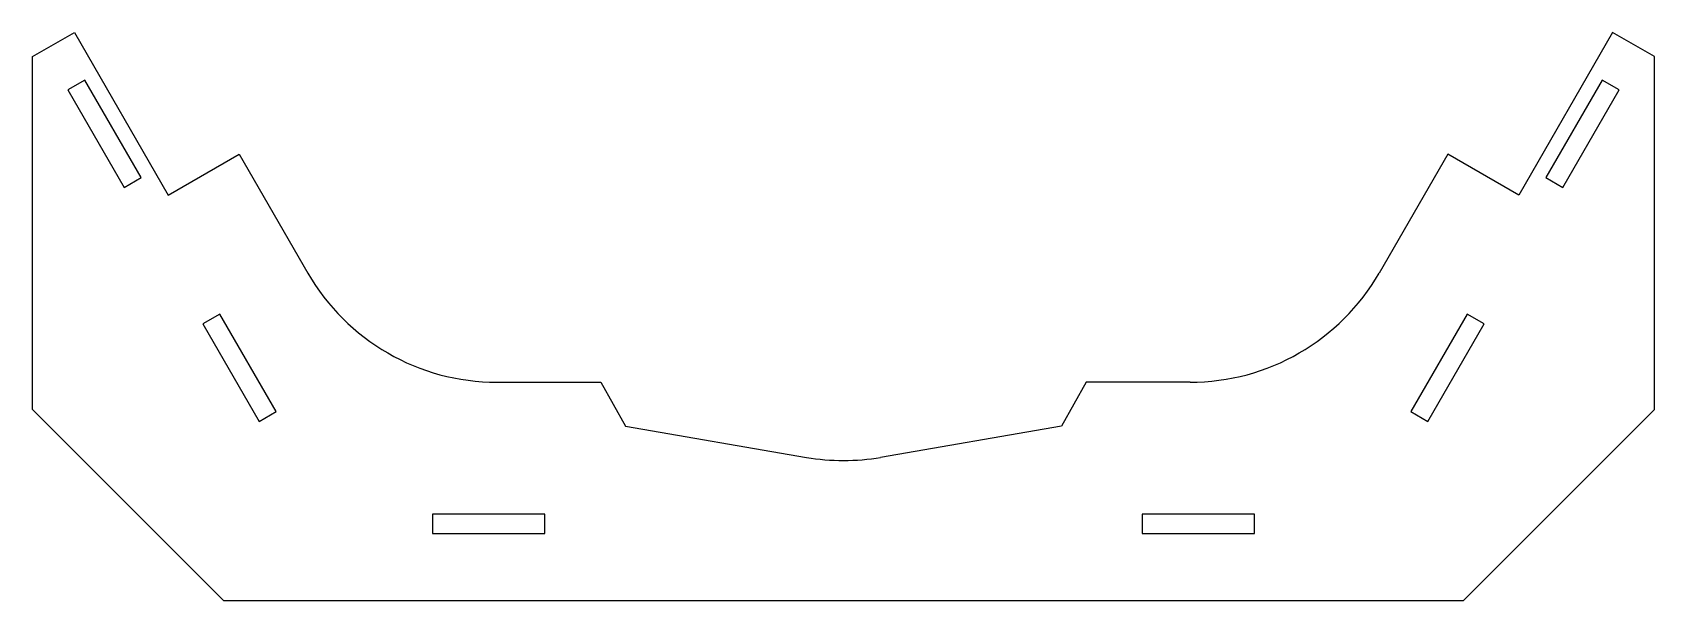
# Model space of a CAD drawing. Header units: millimetres. Extents: x 0 to 297, y -35 to 69.
import ezdxf

# ---------------------------------------------------------------- set-up
doc = ezdxf.new("R2010")
doc.units = ezdxf.units.MM

msp = doc.modelspace()

# ---------------------------------------------------------------- linework, layer by layer
at = {"color": 7, "linetype": 'Continuous', "lineweight": 25}
for p, q in [((0, 64.58), (7.68, 69.01)), ((7.68, 69.01), (24.87, 39.24)), ((289.39, 69.01), (272.21, 39.24)), ((297.07, 64.58), (289.39, 69.01)), ((0, 0), (0, 64.58)), ((297.07, 0), (297.07, 64.58)), ((9.6, 60.29), (6.48, 58.49)), ((19.9, 42.45), (9.6, 60.29)), ((287.47, 60.29), (277.17, 42.45)), ((290.59, 58.49), (287.47, 60.29)), ((6.48, 58.49), (16.78, 40.65)), ((280.29, 40.65), (290.59, 58.49)), ((24.87, 39.24), (37.86, 46.74)), ((37.86, 46.74), (50.43, 24.97)), ((259.22, 46.74), (246.65, 24.97)), ((272.21, 39.24), (259.22, 46.74)), ((16.78, 40.65), (19.9, 42.45)), ((277.17, 42.45), (280.29, 40.65)), ((34.33, 17.45), (31.21, 15.65)), ((31.21, 15.65), (41.51, -2.19)), ((44.63, -0.39), (34.33, 17.45)), ((262.74, 17.45), (252.44, -0.39)), ((255.56, -2.19), (265.86, 15.65)), ((265.86, 15.65), (262.74, 17.45)), ((85.07, 4.97), (104.11, 4.97)), ((104.11, 4.97), (108.6, -3.06)), ((192.96, 4.97), (188.47, -3.06)), ((212, 4.97), (192.96, 4.97)), ((0, 0), (35, -35)), ((262.07, -35), (297.07, 0)), ((41.51, -2.19), (44.63, -0.39)), ((252.44, -0.39), (255.56, -2.19)), ((108.6, -3.06), (141.74, -8.78)), ((188.47, -3.06), (155.33, -8.78)), ((73.26, -19.2), (73.26, -22.71)), ((93.86, -19.2), (73.26, -19.2)), ((93.86, -22.71), (93.86, -19.2)), ((203.22, -19.2), (203.22, -22.71)), ((223.82, -19.2), (203.22, -19.2)), ((223.82, -22.71), (223.82, -19.2)), ((73.26, -22.71), (93.86, -22.71)), ((203.22, -22.71), (223.82, -22.71)), ((35, -35), (262.07, -35))]:
    msp.add_line(p, q, dxfattribs=at)
for centre, start, end in [((85.07, 44.97), 210, 270), ((212, 44.97), 270, 330), ((148.54, 30.64), 260.2222, 279.7778)]:
    msp.add_arc(centre, 40, start, end, dxfattribs=at)

doc.saveas('drawing.dxf')
